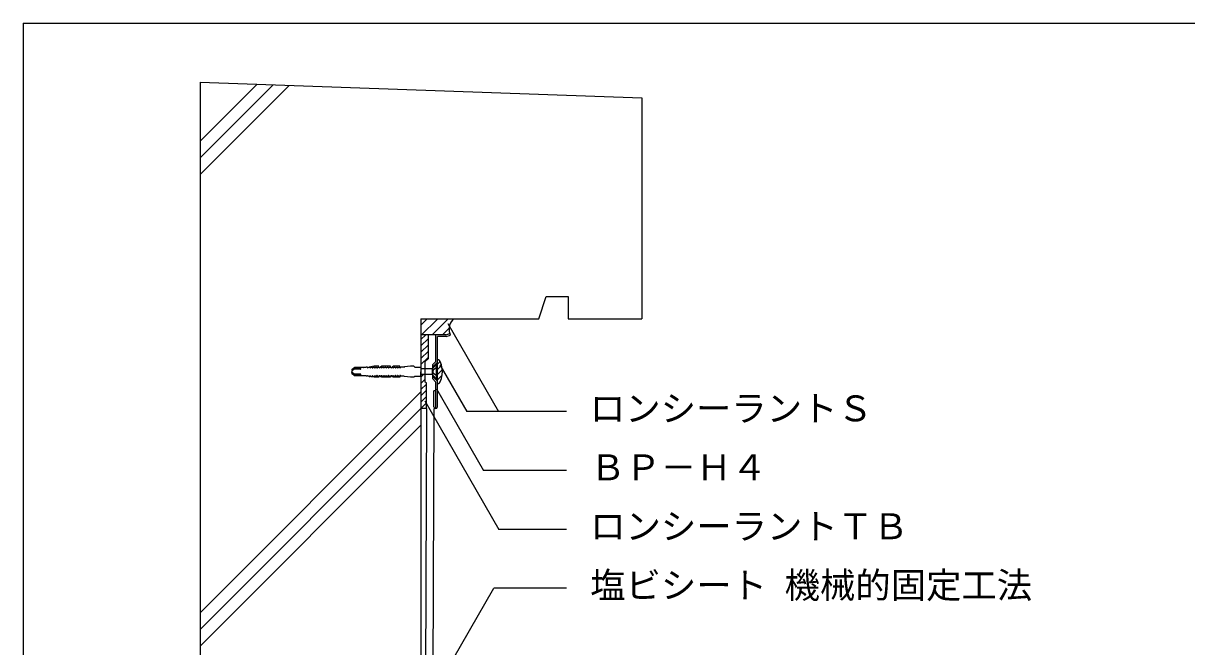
# Model space of a CAD drawing. Units: millimetres, scale not verified. Extents: x -690 to 590, y 50 to 994.
# Drawn here: x -690 to 99, y 571 to 994 of the extents above; entities that cross this region are included whole.
import ezdxf
from ezdxf.enums import TextEntityAlignment as Align

# ---------------------------------------------------------------- set-up
doc = ezdxf.new("R2010")
doc.units = ezdxf.units.MM
doc.header["$LTSCALE"] = 8
doc.linetypes.add('DASHED3', pattern=[4, 3, -1])
for name, color, linetype in [('4-2', 7, 'Continuous'), ('4-4', 2, 'Continuous'), ('4-6', 2, 'Continuous'), ('4-7', 7, 'Continuous'), ('4-A', 7, 'Continuous'), ('4-D', 4, 'Continuous'), ('4-E', 4, 'Continuous'), ('F-7', 1, 'Continuous')]:
    doc.layers.add(name, color=color, linetype=linetype)
doc.styles.add('ＭＳ ゴシック', font='')
doc.styles.get('ＭＳ ゴシック').set_extended_font_data('MS Gothic')

msp = doc.modelspace()

# ---------------------------------------------------------------- linework, layer by layer
at = {"layer": '4-2'}
for p, q in [((-420.48, 793.772), (-420.48, 393.772)), ((-420.48, 793.772), (-398.18, 793.772)), ((-410.48, 782.833), (-420.48, 782.833)), ((-415.48, 766.901), (-415.48, 782.833)), ((-415.48, 766.901), (-417.78, 764.601)), ((-417.78, 764.601), (-417.78, 751.065)), ((-416.68, 732.833), (-420.48, 732.833)), ((-416.68, 732.833), (-417.944, 425.03))]:
    msp.add_line(p, q, dxfattribs=at)
msp.add_lwpolyline([(-416.68, 732.833), (-416.68, 749.965), (-417.78, 751.065)], dxfattribs=at)
at = {"layer": '4-4'}
for p, q in [((-570.48, 954.248), (-270.48, 943.772)), ((-570.48, 954.248), (-570.48, 154.248)), ((-270.48, 943.772), (-270.48, 793.772)), ((-398.18, 793.772), (-340.48, 793.772)), ((-411.68, 732.813), (-412.936, 426.954))]:
    msp.add_line(p, q, dxfattribs=at)
msp.add_lwpolyline([(-340.48, 793.772), (-335.48, 808.772), (-320.48, 808.772), (-320.48, 793.772), (-270.48, 793.772)], dxfattribs=at)
msp.add_arc((-392.622, 786.924), 8.82, 129.06187, 200.93813, dxfattribs=at)
msp.add_ellipse((-409.28, 757.833), major_axis=(0, 8.26), ratio=0.4, start_param=3.1415927, end_param=6.2831853, dxfattribs=at)
at = {"layer": '4-6'}
for p, q in [((-403.675, 782.833), (-410.48, 782.833)), ((-410.48, 764.83), (-410.48, 782.833)), ((-403.675, 782.833), (-400.859, 783.772)), ((-403.48, 781.633), (-400.48, 782.633)), ((-400.48, 782.633), (-400.859, 783.772)), ((-403.48, 781.633), (-409.28, 781.633)), ((-409.28, 734.033), (-409.28, 781.633)), ((-410.48, 764.83), (-412.78, 762.53)), ((-409.28, 764.333), (-412.78, 760.833)), ((-412.78, 762.53), (-412.78, 753.136)), ((-409.28, 751.333), (-412.78, 754.833)), ((-410.48, 750.836), (-412.78, 753.136)), ((-410.48, 732.833), (-410.48, 750.836)), ((-410.48, 744.833), (-411.68, 744.833)), ((-411.68, 734.033), (-411.68, 744.833))]:
    msp.add_line(p, q, dxfattribs=at)
msp.add_arc((-410.48, 734.033), 1.2, 180, 0, dxfattribs=at)
at = {"layer": '4-7'}
for p, q in [((-455.771, 761.003), (-456.596, 760.569)), ((-440.104, 761.002), (-440.104, 761.002)), ((-440.104, 761.002), (-440.104, 761.002)), ((-412.78, 759.833), (-420.48, 759.833)), ((-409.905, 762.833), (-412.78, 759.958)), ((-412.78, 755.708), (-412.78, 759.958)), ((-409.905, 752.833), (-409.905, 762.833)), ((-409.405, 762.833), (-409.905, 762.833)), ((-455.771, 754.664), (-456.596, 755.098)), ((-440.104, 754.665), (-440.104, 754.665)), ((-440.104, 754.665), (-440.104, 754.665)), ((-412.78, 755.833), (-420.48, 755.833)), ((-409.905, 752.833), (-412.78, 755.708))]:
    msp.add_line(p, q, dxfattribs=at)
at = {"layer": '4-7', "linetype": 'DASHED3'}
for p, q in [((-409.905, 760.383), (-411.78, 759.301)), ((-409.905, 760.383), (-409.405, 760.383)), ((-409.905, 755.283), (-411.78, 756.366)), ((-409.905, 755.283), (-409.405, 755.283))]:
    msp.add_line(p, q, dxfattribs=at)
at = {"layer": '4-7'}
for points in [[(-459.564, 760.627), (-465.515, 760.627), (-466.166, 760.186), (-467.48, 759.183), (-467.48, 759.034), (-465.515, 760.119), (-461.543, 760.119)], [(-461.543, 759.536), (-465.515, 759.536), (-467.48, 758.451), (-467.48, 757.833)], [(-456.843, 760.699), (-456.843, 760.833), (-457.626, 760.833), (-457.626, 760.683), (-459.234, 760.683), (-459.234, 760.677)], [(-449.01, 760.97), (-449.01, 761.508), (-452.258, 761.508), (-455.771, 761.003), (-455.294, 761.002), (-455.276, 760.693)], [(-455.029, 760.549), (-454.204, 760.999), (-453.727, 760.997), (-453.71, 760.675)], [(-453.462, 760.526), (-452.638, 760.99), (-452.16, 760.986), (-452.143, 760.651)], [(-451.896, 760.494), (-451.071, 760.974), (-450.594, 760.97), (-450.576, 760.621)], [(-450.329, 760.462), (-449.504, 760.97), (-449.01, 760.97)], [(-441.176, 760.97), (-441.176, 761.508), (-446.974, 761.508), (-447.938, 761.002)], [(-447.938, 761.002), (-447.46, 760.999), (-447.443, 760.678)], [(-447.196, 760.519), (-446.371, 760.97), (-445.894, 760.97), (-445.876, 760.621)], [(-445.629, 760.462), (-444.804, 760.97), (-444.327, 760.97), (-444.31, 760.621)], [(-444.062, 760.462), (-443.238, 760.97), (-442.76, 760.97), (-442.743, 760.621)], [(-442.496, 760.462), (-441.671, 760.97), (-441.176, 760.97)], [(-434.91, 760.53), (-434.91, 761.508), (-439.143, 761.508), (-440.104, 761.007), (-440.104, 761.002)], [(-440.104, 761.002), (-439.627, 760.998), (-439.61, 760.681)], [(-439.362, 760.519), (-438.538, 760.97), (-438.06, 760.97), (-438.043, 760.621)], [(-437.796, 760.462), (-436.971, 760.97), (-436.494, 760.97), (-436.476, 760.621)], [(-436.229, 760.462), (-435.404, 760.97), (-434.91, 760.97)], [(-424.575, 760.833), (-425.4, 761.583), (-427.499, 761.583), (-431.616, 761.035), (-432.024, 760.793), (-432.024, 760.833), (-433.838, 760.833), (-434.662, 760.4)], [(-424.575, 760.833), (-420.48, 760.833), (-420.48, 757.833)], [(-409.905, 752.833), (-409.405, 752.833), (-409.405, 762.833)], [(-461.543, 756.131), (-465.515, 756.131), (-467.48, 757.216), (-467.48, 757.833)], [(-459.564, 755.04), (-465.515, 755.04), (-466.166, 755.481), (-467.48, 756.483), (-467.48, 756.633), (-465.515, 755.548), (-461.543, 755.548)], [(-456.843, 754.968), (-456.843, 754.833), (-457.626, 754.833), (-457.626, 754.983), (-459.234, 754.983), (-459.234, 754.99)], [(-449.01, 754.697), (-449.01, 754.158), (-452.258, 754.158), (-455.771, 754.664), (-455.294, 754.665), (-455.276, 754.974)], [(-455.029, 755.118), (-454.204, 754.668), (-453.727, 754.67), (-453.71, 754.992)], [(-453.462, 755.14), (-452.638, 754.677), (-452.16, 754.681), (-452.143, 755.015)], [(-451.896, 755.173), (-451.071, 754.692), (-450.594, 754.697), (-450.576, 755.045)], [(-450.329, 755.205), (-449.504, 754.697), (-449.01, 754.697)], [(-447.938, 754.665), (-447.46, 754.668), (-447.443, 754.989)], [(-441.176, 754.697), (-441.176, 754.158), (-446.974, 754.158), (-447.938, 754.665)], [(-447.196, 755.148), (-446.371, 754.697), (-445.894, 754.697), (-445.876, 755.045)], [(-445.629, 755.205), (-444.804, 754.697), (-444.327, 754.697), (-444.31, 755.045)], [(-444.062, 755.205), (-443.238, 754.697), (-442.76, 754.697), (-442.743, 755.045)], [(-442.496, 755.205), (-441.671, 754.697), (-441.176, 754.697)], [(-434.91, 755.136), (-434.91, 754.158), (-439.143, 754.158), (-440.104, 754.66), (-440.104, 754.665)], [(-440.104, 754.665), (-439.627, 754.668), (-439.61, 754.986)], [(-439.362, 755.148), (-438.538, 754.697), (-438.06, 754.697), (-438.043, 755.045)], [(-437.796, 755.205), (-436.971, 754.697), (-436.494, 754.697), (-436.476, 755.046)], [(-436.229, 755.205), (-435.404, 754.697), (-434.91, 754.697)], [(-424.575, 754.833), (-425.4, 754.083), (-427.499, 754.083), (-431.616, 754.632), (-432.024, 754.874), (-432.024, 754.833), (-433.838, 754.833), (-434.662, 755.266)], [(-424.575, 754.833), (-420.48, 754.833), (-420.48, 757.833)]]:
    msp.add_lwpolyline(points, dxfattribs=at)
at = {"layer": '4-7', "linetype": 'DASHED3'}
msp.add_arc((-410.669, 757.833), 1.84, 127.11751, 232.88248, dxfattribs=at)
at = {"layer": '4-7'}
for centre, major_axis, start_param, end_param in [((-461.553, 759.827), (-0.321, 0), 1.5390306, 4.6806232), ((-459.528, 761.353), (-0.8, 0), 1.5261677, 1.947508), ((-456.67, 760.712), (-0.174, 0), 0.0818475, 2.1771705), ((-455.053, 760.756), (-0.229, 0), 0.2312026, 1.6765256), ((-453.487, 760.734), (-0.229, 0), 0.2312026, 1.6765256), ((-451.92, 760.702), (-0.229, 0), 0.2312026, 1.6765256), ((-450.353, 760.669), (-0.229, 0), 0.2312026, 1.6765256), ((-448.474, 761.024), (-0.536, 0), 0.0442118, 3.0973809), ((-447.22, 760.727), (-0.229, 0), 0.2312026, 1.6765256), ((-445.653, 760.669), (-0.229, 0), 0.2312026, 1.6765256), ((-444.087, 760.669), (-0.229, 0), 0.2312026, 1.6765256), ((-442.52, 760.669), (-0.229, 0), 0.2312026, 1.6765256), ((-440.64, 761.024), (-0.536, 0), 0.0442118, 3.0973809), ((-439.387, 760.726), (-0.229, 0), 0.2312026, 1.6765256), ((-437.82, 760.669), (-0.229, 0), 0.2312026, 1.6765256), ((-436.253, 760.669), (-0.229, 0), 0.2312026, 1.6765256), ((-434.738, 760.541), (-0.172, 0), 0.06848, 2.1628795), ((-461.553, 755.839), (-0.321, 0), 1.6025621, 4.7441547), ((-459.528, 754.314), (-0.8, 0), 4.3356773, 4.7570176), ((-456.67, 754.955), (-0.174, 0), 4.1060148, 6.2013378), ((-455.053, 754.911), (-0.229, 0), 4.6066597, 6.0519827), ((-453.487, 754.933), (-0.229, 0), 4.6066597, 6.0519827), ((-451.92, 754.965), (-0.229, 0), 4.6066597, 6.0519827), ((-450.353, 754.997), (-0.229, 0), 4.6066597, 6.0519827), ((-448.474, 754.643), (-0.536, 0), 3.1858044, 6.2389735), ((-447.22, 754.94), (-0.229, 0), 4.6066597, 6.0519827), ((-445.653, 754.997), (-0.229, 0), 4.6066597, 6.0519827), ((-444.087, 754.997), (-0.229, 0), 4.6066597, 6.0519827), ((-442.52, 754.997), (-0.229, 0), 4.6066597, 6.0519827), ((-440.64, 754.643), (-0.536, 0), 3.1858044, 6.2389735), ((-439.387, 754.94), (-0.229, 0), 4.6066597, 6.0519827), ((-437.82, 754.997), (-0.229, 0), 4.6066597, 6.0519827), ((-436.253, 754.997), (-0.229, 0), 4.6066597, 6.0519827), ((-434.738, 755.126), (-0.172, 0), 4.1203058, 6.2147054)]:
    msp.add_ellipse(centre, major_axis=major_axis, ratio=0.909574, start_param=start_param, end_param=end_param, dxfattribs=at)
at = {"layer": '4-A'}
for p, q in [((-402.364, 790.53), (-367.92, 730.872)), ((-407.64, 762.389), (-389.444, 730.872)), ((-409.985, 746.266), (-378.004, 690.872)), ((-417.9, 738.058), (-367.563, 650.872)), ((-321.622, 730.872), (-389.444, 730.872)), ((-321.622, 690.872), (-378.004, 690.872)), ((-321.622, 650.872), (-367.563, 650.872)), ((-413.086, 537.886), (-370.948, 610.872)), ((-321.622, 610.872), (-370.948, 610.872))]:
    msp.add_line(p, q, dxfattribs=at)
at = {"layer": '4-D'}
for p, q in [((-420.48, 782.431), (-409.139, 793.772)), ((-420.48, 789.502), (-416.21, 793.772)), ((-413.006, 782.833), (-402.068, 793.772)), ((-420.48, 779.602), (-417.249, 782.833)), ((-405.935, 782.833), (-401.432, 787.337)), ((-420.48, 775.36), (-415.48, 780.36)), ((-420.48, 771.117), (-415.48, 776.117)), ((-420.48, 766.874), (-415.48, 771.874)), ((-420.48, 762.632), (-415.48, 767.632)), ((-409.28, 762.911), (-407.461, 764.729)), ((-409.28, 759.375), (-406.471, 762.184)), ((-409.28, 755.84), (-406.015, 759.104)), ((-420.48, 754.147), (-418.793, 755.833)), ((-420.48, 749.904), (-417.78, 752.604)), ((-409.28, 752.304), (-406.114, 755.47)), ((-420.48, 745.661), (-416.68, 749.461)), ((-420.48, 741.419), (-416.68, 745.219)), ((-420.48, 737.176), (-416.68, 740.976)), ((-420.48, 732.933), (-416.68, 736.733))]:
    msp.add_line(p, q, dxfattribs=at)
at = {"layer": '4-E'}
for p, q in [((-570.48, 914.209), (-531.792, 952.897)), ((-570.48, 902.896), (-520.86, 952.515)), ((-570.48, 891.582), (-509.928, 952.133)), ((-570.48, 594.209), (-420.48, 744.209)), ((-570.48, 582.896), (-420.48, 732.896)), ((-570.48, 571.582), (-420.48, 721.582))]:
    msp.add_line(p, q, dxfattribs=at)
at = {"layer": 'F-7'}
for q in [(589.52, 994.248), (-690.48, 50.248)]:
    msp.add_line((-690.48, 994.248), q, dxfattribs=at)

# ---------------------------------------------------------------- texts
at = {"layer": '4-A', "style": 'ＭＳ ゴシック'}
for s, p in [('ロンシーラントＳ', (-305.809, 718.872)), ('ＢＰ－Ｈ４', (-305.622, 678.872)), ('ロンシーラントＴＢ', (-305.622, 638.872)), ('塩ビシート 機械的固定工法', (-305.622, 598.872))]:
    msp.add_text(s, height=17.6, dxfattribs=at).set_placement(p, align=Align.BOTTOM_LEFT)

doc.saveas('drawing.dxf')
